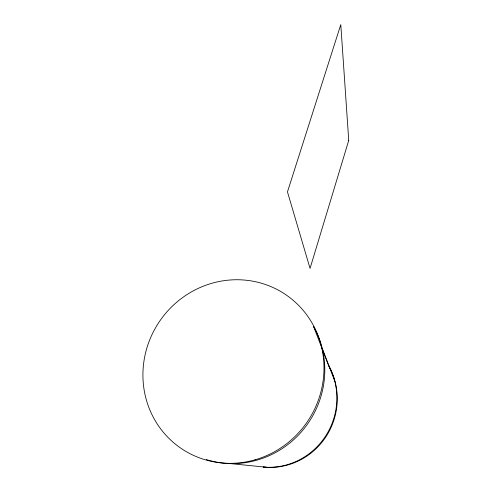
<?xml version="1.0" encoding="UTF-8"?>
<svg xmlns="http://www.w3.org/2000/svg" width="492" height="492" viewBox="0 0 492 492"><rect width="100%" height="100%" fill="white"/><g stroke="black" fill="none" stroke-linecap="round" stroke-linejoin="round"><path stroke-width="0.74" d="M229.869 463.556L266.885 467.283M322.125 348.127L334.806 381.189M263.189 467.062A68.296 66.438 -67.9 0 0 325.895 435.586A68.296 66.438 -67.9 0 0 328.342 364.843L313.595 326.559A91.42 87.914 -55.7 0 1 303.859 428.907A91.42 87.914 -55.7 0 1 206.357 459.559M328.816 366.073A67.558 65.737 -68.4 0 1 326.153 436.453A67.558 65.737 -68.4 0 1 263.484 467.099M348.736 140.411L310.052 268.404L287.463 191.898L340.79 24.6L348.736 140.411M255.17 459.768A92.976 89.323 -55.1 0 0 298.712 305.471A92.976 89.323 -55.1 0 0 146.475 349.388A92.976 89.323 -55.1 0 0 255.17 459.768"/></g></svg>
